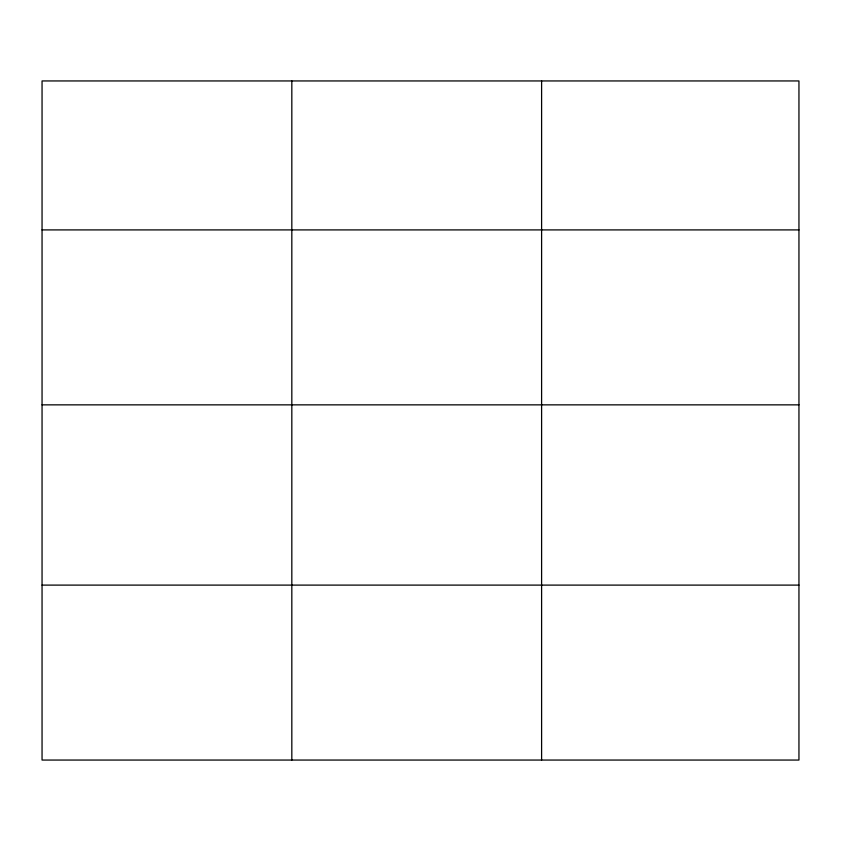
<?xml version="1.0" encoding="UTF-8"?>
<svg xmlns="http://www.w3.org/2000/svg" width="841" height="841" viewBox="0 0 841 841"><rect width="100%" height="100%" fill="white"/><g stroke="black" fill="none" stroke-linecap="round" stroke-linejoin="round"><path stroke-width="1.26" d="M798.95 404.857L798.95 80.946L42.05 80.946L42.05 760.054L798.95 760.054L798.95 404.857L42.05 404.857M42.05 229.908L798.95 229.908M42.05 585.105L798.95 585.105M541.604 80.946L541.604 760.054M291.827 80.946L291.827 760.054"/></g></svg>
